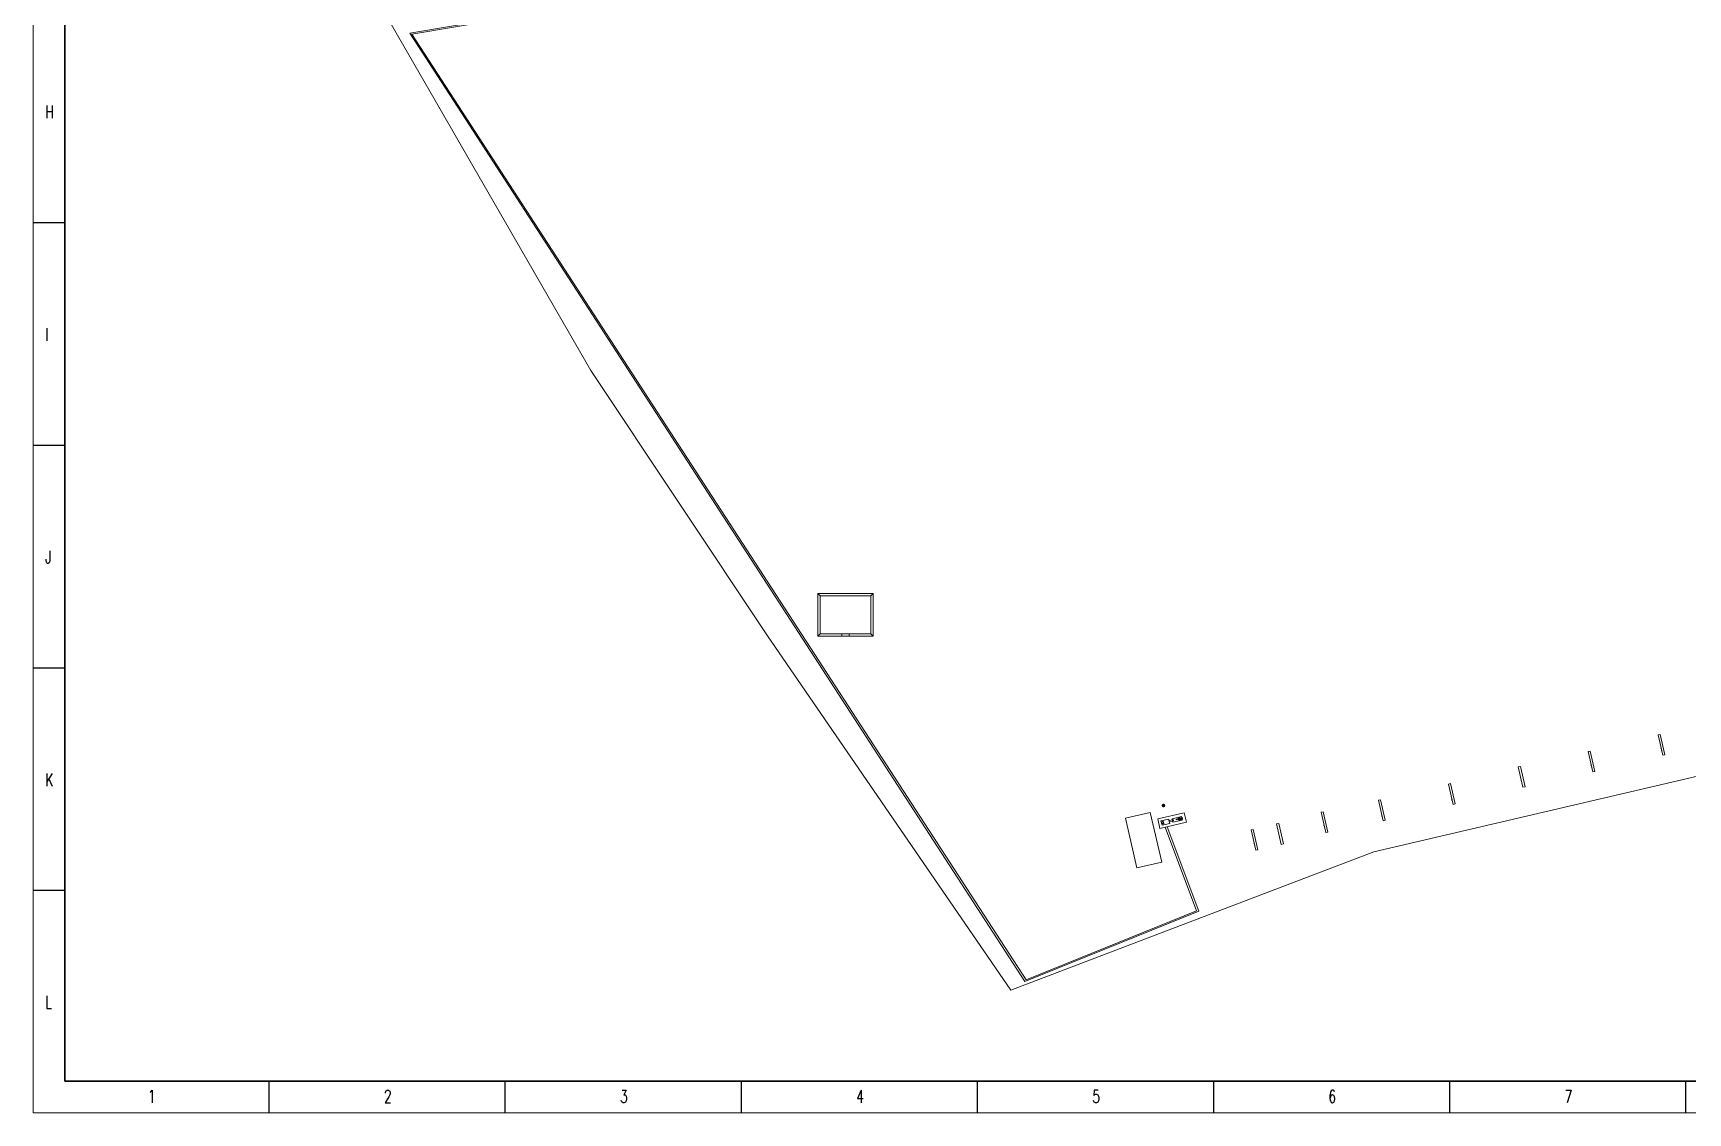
# Model space of a CAD drawing. Header units: inches. Extents: x -430764 to 624329, y 7374 to 217374.
# Drawn here: x -430764 to -300668, y 7374 to 92266 of the extents above; entities that cross this region are included whole.
import ezdxf

# ---------------------------------------------------------------- set-up
doc = ezdxf.new("R2010")
doc.units = ezdxf.units.IN
doc.header["$MEASUREMENT"] = 0
doc.linetypes.add('CABLETRAYLAYOUT-EMBED 2_DWG$0$HIDDEN2', pattern=[0.1875, 0.125, -0.0625])
for name, color, linetype, lineweight in [('Buildings', 7, 'Continuous', 5), ('Cable Trench', 7, 'Continuous', 13), ('CABLETRAYLAYOUT-EMBED 2_DWG$0$DwgTemplate', 7, 'Continuous', 9)]:
    doc.layers.add(name, color=color, linetype=linetype, lineweight=lineweight)
doc.styles.add('TEG BORDER', font='txt_qlt.shx', dxfattribs={"width": 0.7, "bigfont": 'hztxt.shx'})

# ---------------------------------------------------------------- blocks, each defined once
blk = doc.blocks.new('TEG BORDER A2')
at = {"linetype": 'Continuous'}
for p, q in [((5, 415), (5, 5)), ((5, 5), (489, 5))]:
    blk.add_line(p, q, dxfattribs=at)
for p, q in [((0, 140), (5, 140)), ((0, 105), (5, 105)), ((0, 70), (5, 70)), ((0, 35), (5, 35)), ((37.12, 0), (37.12, 5)), ((74.25, 0), (74.25, 5)), ((111.38, 0), (111.38, 5)), ((148.5, 0), (148.5, 5)), ((185.63, 0), (185.63, 5)), ((222.75, 0), (222.75, 5)), ((259.88, 0), (259.88, 5))]:
    blk.add_line(p, q)
at = {"color": 5, "lineweight": 15}
blk.add_lwpolyline([(0, 420), (594, 420), (594, 0), (0, 0)], close=True, dxfattribs=at)
blk.add_lwpolyline([(5, 415), (589, 415), (589, 5), (5, 5)], close=True)
at = {"char_height": 2, "width": 2, "style": 'TEG BORDER'}
for s, insert, attachment_point in [('H', (1.91, 158.39), 1), ('I', (1.91, 123.39), 1), ('J', (1.91, 88.39), 1), ('K', (1.91, 53.39), 1), ('L', (1.91, 18.39), 1), ('1', (18.05, 1.59), 7), ('2', (55.17, 1.59), 7), ('3', (92.3, 1.59), 7), ('4', (129.42, 1.59), 7), ('5', (166.55, 1.59), 7), ('6', (203.67, 1.59), 7), ('7', (240.8, 1.59), 7)]:
    blk.add_mtext(s, dxfattribs=dict(at, insert=insert, attachment_point=attachment_point))

msp = doc.modelspace()

# ---------------------------------------------------------------- linework, layer by layer
at = {"layer": 'Buildings', "color": 5, "linetype": 'CABLETRAYLAYOUT-EMBED 2_DWG$0$HIDDEN2'}
for p, q in [((-369070, 48203), (-364720, 48203)), ((-369070, 48203), (-369070, 44853)), ((-364720, 44853), (-364720, 48203)), ((-368895, 48028), (-364895, 48028)), ((-368895, 45028), (-368895, 48028)), ((-364895, 48028), (-368895, 48028)), ((-368895, 48028), (-368895, 45028)), ((-364895, 48028), (-364895, 45028)), ((-364895, 45028), (-364895, 48028)), ((-369070, 44853), (-364720, 44853)), ((-364895, 45028), (-368895, 45028)), ((-368895, 45028), (-364895, 45028)), ((-367195, 45028), (-366595, 45028)), ((-367195, 44853), (-367195, 45028)), ((-366595, 45028), (-367195, 45028)), ((-367195, 45028), (-367195, 44853)), ((-367195, 44853), (-366595, 44853)), ((-366595, 44853), (-367195, 44853)), ((-366595, 45028), (-366595, 44853)), ((-366595, 45028), (-366595, 44853))]:
    msp.add_line(p, q, dxfattribs=at)
at = {"layer": 'Buildings', "color": 5, "linetype": 'Continuous'}
for p, q in [((-369070, 48203), (-369070, 44853)), ((-364720, 48203), (-369070, 48203)), ((-364720, 44853), (-364720, 48203)), ((-364895, 48028), (-368895, 48028)), ((-368895, 45028), (-368895, 48028)), ((-364895, 48028), (-364895, 45028)), ((-369070, 44853), (-364720, 44853)), ((-364895, 45028), (-368895, 45028))]:
    msp.add_line(p, q, dxfattribs=at)
at = {"layer": 'Cable Trench', "color": 6, "linetype": 'Continuous'}
for p, q in [((-374871, 96700), (-401152, 92249)), ((-401000, 92183), (-374740, 96607)), ((-401152, 92249), (-352803, 17698)), ((-352697, 17839), (-401000, 92183)), ((-341775, 29833), (-339300, 23269)), ((-339110, 23234), (-341618, 29869)), ((-352803, 17698), (-339110, 23234)), ((-339300, 23269), (-352697, 17839))]:
    msp.add_line(p, q, dxfattribs=at)
at = {"layer": 'CABLETRAYLAYOUT-EMBED 2_DWG$0$DwgTemplate', "color": 252, "linetype": 'Continuous'}
for p, q in [((-386907, 65728), (-404754, 96714)), ((-373023, 44872), (-386907, 65728)), ((-224423, 51507), (-325366, 27907)), ((-353895, 17028), (-373023, 44872)), ((-303002, 37099), (-302841, 37136)), ((-302634, 35495), (-303002, 37099)), ((-302473, 35531), (-302841, 37136)), ((-308502, 35787), (-308341, 35824)), ((-308134, 34182), (-308502, 35787)), ((-307973, 34219), (-308341, 35824)), ((-302761, 36046), (-302792, 36039)), ((-302792, 36039), (-302789, 36029)), ((-302789, 36029), (-302758, 36036)), ((-302718, 35860), (-302749, 35853)), ((-302749, 35853), (-302747, 35843)), ((-302747, 35843), (-302716, 35850)), ((-302473, 35531), (-302634, 35495)), ((-314002, 34575), (-313841, 34612)), ((-313634, 32970), (-314002, 34575)), ((-313473, 33007), (-313841, 34612)), ((-308261, 34734), (-308292, 34727)), ((-308292, 34727), (-308289, 34717)), ((-308289, 34717), (-308258, 34724)), ((-308218, 34548), (-308249, 34540)), ((-308249, 34540), (-308247, 34531)), ((-308247, 34531), (-308216, 34538)), ((-307973, 34219), (-308134, 34182)), ((-319502, 33229), (-319341, 33266)), ((-319134, 31625), (-319502, 33229)), ((-318973, 31662), (-319341, 33266)), ((-313761, 33522), (-313792, 33514)), ((-313792, 33514), (-313789, 33505)), ((-313789, 33505), (-313758, 33512)), ((-313718, 33335), (-313749, 33328)), ((-313749, 33328), (-313747, 33318)), ((-313747, 33318), (-313716, 33325)), ((-313473, 33007), (-313634, 32970)), ((-341986, 31602), (-341804, 31602)), ((-341986, 31602), (-341804, 31602)), ((-341986, 31602), (-341986, 31582)), ((-341986, 31602), (-341986, 31582)), ((-341986, 31582), (-341986, 31602)), ((-341986, 31582), (-341986, 31602)), ((-341804, 31602), (-341986, 31602)), ((-341804, 31602), (-341986, 31602)), ((-341804, 31582), (-341986, 31582)), ((-341804, 31582), (-341986, 31582)), ((-341986, 31582), (-341804, 31582)), ((-341986, 31582), (-341804, 31582)), ((-341815, 31582), (-341975, 31582)), ((-341815, 31582), (-341975, 31582)), ((-341975, 31582), (-341975, 31475)), ((-341975, 31582), (-341975, 31475)), ((-341975, 31475), (-341975, 31582)), ((-341975, 31475), (-341975, 31582)), ((-341975, 31582), (-341815, 31582)), ((-341975, 31582), (-341815, 31582)), ((-341815, 31475), (-341975, 31475)), ((-341815, 31475), (-341975, 31475)), ((-341975, 31475), (-341815, 31475)), ((-341975, 31475), (-341815, 31475)), ((-341955, 31622), (-341915, 31622)), ((-341915, 31622), (-341955, 31622)), ((-341955, 31622), (-341915, 31622)), ((-341915, 31622), (-341955, 31622)), ((-341955, 31622), (-341955, 31602)), ((-341915, 31602), (-341955, 31602)), ((-341955, 31602), (-341915, 31602)), ((-341935, 31605), (-341855, 31605)), ((-341935, 31605), (-341855, 31605)), ((-341935, 31602), (-341935, 31605)), ((-341935, 31602), (-341935, 31605)), ((-341855, 31605), (-341935, 31605)), ((-341855, 31605), (-341935, 31605)), ((-341855, 31605), (-341935, 31605)), ((-341855, 31605), (-341935, 31605)), ((-341935, 31602), (-341935, 31605)), ((-341935, 31602), (-341935, 31605)), ((-341935, 31605), (-341935, 31602)), ((-341935, 31605), (-341935, 31602)), ((-341935, 31605), (-341935, 31602)), ((-341935, 31605), (-341935, 31602)), ((-341935, 31605), (-341855, 31605)), ((-341935, 31605), (-341855, 31605)), ((-341935, 31602), (-341855, 31602)), ((-341935, 31602), (-341855, 31602)), ((-341855, 31602), (-341935, 31602)), ((-341855, 31602), (-341935, 31602)), ((-341935, 31602), (-341855, 31602)), ((-341935, 31602), (-341855, 31602)), ((-341855, 31602), (-341935, 31602)), ((-341855, 31602), (-341935, 31602)), ((-341930, 31605), (-341930, 31605)), ((-341930, 31605), (-341930, 31604)), ((-341930, 31605), (-341930, 31605)), ((-341930, 31605), (-341930, 31604)), ((-341895, 31605), (-341930, 31605)), ((-341895, 31605), (-341930, 31605)), ((-341929, 31605), (-341930, 31605)), ((-341929, 31605), (-341930, 31605)), ((-341930, 31604), (-341929, 31604)), ((-341930, 31604), (-341929, 31604)), ((-341930, 31604), (-341895, 31604)), ((-341895, 31604), (-341930, 31604)), ((-341929, 31604), (-341929, 31605)), ((-341929, 31605), (-341929, 31605)), ((-341929, 31604), (-341929, 31605)), ((-341929, 31605), (-341929, 31605)), ((-341929, 31605), (-341894, 31605)), ((-341894, 31605), (-341929, 31605)), ((-341894, 31604), (-341929, 31604)), ((-341894, 31604), (-341929, 31604)), ((-341925, 31647), (-341865, 31647)), ((-341865, 31647), (-341925, 31647)), ((-341925, 31647), (-341865, 31647)), ((-341865, 31647), (-341925, 31647)), ((-341925, 31647), (-341925, 31622)), ((-341925, 31622), (-341925, 31602)), ((-341865, 31602), (-341925, 31602)), ((-341925, 31602), (-341865, 31602)), ((-341915, 31622), (-341915, 31605)), ((-341915, 31605), (-341915, 31602)), ((-341895, 31604), (-341895, 31605)), ((-341895, 31604), (-341895, 31605)), ((-341895, 31605), (-341894, 31605)), ((-341895, 31605), (-341894, 31605)), ((-341894, 31604), (-341895, 31604)), ((-341894, 31604), (-341895, 31604)), ((-341894, 31605), (-341894, 31605)), ((-341894, 31605), (-341894, 31604)), ((-341894, 31605), (-341894, 31605)), ((-341894, 31605), (-341894, 31604)), ((-341875, 31622), (-341835, 31622)), ((-341835, 31622), (-341875, 31622)), ((-341875, 31622), (-341835, 31622)), ((-341835, 31622), (-341875, 31622)), ((-341875, 31622), (-341875, 31605)), ((-341875, 31605), (-341875, 31602)), ((-341835, 31602), (-341875, 31602)), ((-341875, 31602), (-341835, 31602)), ((-341865, 31647), (-341865, 31622)), ((-341865, 31622), (-341865, 31602)), ((-341855, 31605), (-341855, 31602)), ((-341855, 31605), (-341855, 31602)), ((-341855, 31605), (-341855, 31602)), ((-341855, 31605), (-341855, 31602)), ((-341855, 31602), (-341855, 31605)), ((-341855, 31602), (-341855, 31605)), ((-341855, 31602), (-341855, 31605)), ((-341855, 31602), (-341855, 31605)), ((-341835, 31622), (-341835, 31602)), ((-341815, 31475), (-341815, 31582)), ((-341815, 31475), (-341815, 31582)), ((-341815, 31582), (-341815, 31475)), ((-341815, 31582), (-341815, 31475)), ((-341804, 31602), (-341804, 31582)), ((-341804, 31602), (-341804, 31582)), ((-341804, 31582), (-341804, 31602)), ((-341804, 31582), (-341804, 31602)), ((-325002, 31951), (-324841, 31987)), ((-324634, 30346), (-325002, 31951)), ((-324473, 30383), (-324841, 31987)), ((-319261, 32176), (-319292, 32169)), ((-319292, 32169), (-319289, 32159)), ((-319289, 32159), (-319258, 32166)), ((-319218, 31990), (-319249, 31983)), ((-319249, 31983), (-319247, 31973)), ((-319247, 31973), (-319216, 31980)), ((-318973, 31662), (-319134, 31625)), ((-344889, 30538), (-342941, 30991)), ((-342941, 30991), (-344889, 30538)), ((-342941, 30991), (-344889, 30538)), ((-342941, 30991), (-344889, 30538)), ((-343983, 26642), (-344889, 30538)), ((-343983, 26642), (-344889, 30538)), ((-344889, 30538), (-343983, 26642)), ((-344889, 30538), (-343983, 26642)), ((-342035, 27095), (-342941, 30991)), ((-342035, 27095), (-342941, 30991)), ((-342941, 30991), (-342035, 27095)), ((-342941, 30991), (-342035, 27095)), ((-342352, 30489), (-340263, 30975)), ((-342352, 30489), (-340263, 30975)), ((-340263, 30975), (-342352, 30489)), ((-340263, 30975), (-342352, 30489)), ((-342352, 30489), (-342178, 29739)), ((-342352, 30489), (-342178, 29739)), ((-342178, 29739), (-342352, 30489)), ((-342352, 30489), (-342178, 29739)), ((-340089, 30225), (-342178, 29739)), ((-340089, 30225), (-342178, 29739)), ((-342178, 29739), (-340089, 30225)), ((-342178, 29739), (-340089, 30225)), ((-342092, 30334), (-341467, 30479)), ((-342012, 29993), (-342092, 30334)), ((-342092, 30334), (-342012, 29993)), ((-342012, 29993), (-342092, 30334)), ((-342092, 30334), (-342012, 29993)), ((-341912, 30299), (-342058, 30265)), ((-342058, 30265), (-341912, 30299)), ((-342058, 30265), (-342013, 30070)), ((-342013, 30070), (-342058, 30265)), ((-342020, 30233), (-342058, 30265)), ((-342020, 30233), (-342058, 30265)), ((-342020, 30233), (-341903, 30260)), ((-341903, 30260), (-342020, 30233)), ((-341993, 30116), (-342020, 30233)), ((-342020, 30233), (-341993, 30116)), ((-342013, 30070), (-341993, 30116)), ((-342013, 30070), (-341993, 30116)), ((-342013, 30070), (-341867, 30104)), ((-341867, 30104), (-342013, 30070)), ((-342012, 29993), (-341388, 30138)), ((-341876, 30143), (-341993, 30116)), ((-341993, 30116), (-341876, 30143)), ((-341912, 30299), (-341903, 30260)), ((-341912, 30299), (-341903, 30260)), ((-341867, 30104), (-341912, 30299)), ((-341912, 30299), (-341867, 30104)), ((-341903, 30260), (-341876, 30143)), ((-341876, 30143), (-341903, 30260)), ((-341876, 30143), (-341867, 30104)), ((-341867, 30104), (-341876, 30143)), ((-341474, 30349), (-341439, 30358)), ((-341452, 30252), (-341474, 30349)), ((-341474, 30349), (-341452, 30252)), ((-341452, 30252), (-341474, 30349)), ((-341474, 30349), (-341452, 30252)), ((-341388, 30138), (-341467, 30479)), ((-341467, 30479), (-341388, 30138)), ((-341388, 30138), (-341467, 30479)), ((-341467, 30479), (-341388, 30138)), ((-341452, 30252), (-341416, 30260)), ((-341439, 30358), (-341205, 30412)), ((-341416, 30260), (-341183, 30315)), ((-341226, 30500), (-340490, 30671)), ((-341162, 30227), (-341226, 30500)), ((-341226, 30500), (-341162, 30227)), ((-341162, 30227), (-341226, 30500)), ((-341226, 30500), (-341162, 30227)), ((-341205, 30412), (-341133, 30429)), ((-341183, 30315), (-341111, 30331)), ((-341162, 30227), (-340427, 30398)), ((-341111, 30331), (-341133, 30429)), ((-341133, 30429), (-341111, 30331)), ((-341111, 30331), (-341133, 30429)), ((-341133, 30429), (-341111, 30331)), ((-340900, 30462), (-340465, 30564)), ((-340900, 30462), (-340465, 30564)), ((-340887, 30404), (-340900, 30462)), ((-340900, 30462), (-340887, 30404)), ((-340887, 30404), (-340900, 30462)), ((-340900, 30462), (-340887, 30404)), ((-340887, 30404), (-340452, 30505)), ((-340887, 30404), (-340452, 30505)), ((-340583, 30608), (-340729, 30574)), ((-340729, 30574), (-340583, 30608)), ((-340720, 30535), (-340729, 30574)), ((-340729, 30574), (-340720, 30535)), ((-340729, 30574), (-340684, 30379)), ((-340684, 30379), (-340729, 30574)), ((-340720, 30535), (-340603, 30562)), ((-340603, 30562), (-340720, 30535)), ((-340693, 30418), (-340720, 30535)), ((-340720, 30535), (-340693, 30418)), ((-340576, 30445), (-340693, 30418)), ((-340693, 30418), (-340576, 30445)), ((-340684, 30379), (-340693, 30418)), ((-340684, 30379), (-340693, 30418)), ((-340684, 30379), (-340538, 30413)), ((-340538, 30413), (-340684, 30379)), ((-340583, 30608), (-340603, 30562)), ((-340583, 30608), (-340603, 30562)), ((-340603, 30562), (-340576, 30445)), ((-340576, 30445), (-340603, 30562)), ((-340538, 30413), (-340583, 30608)), ((-340583, 30608), (-340538, 30413)), ((-340576, 30445), (-340538, 30413)), ((-340576, 30445), (-340538, 30413)), ((-340427, 30398), (-340490, 30671)), ((-340490, 30671), (-340427, 30398)), ((-340427, 30398), (-340490, 30671)), ((-340490, 30671), (-340427, 30398)), ((-340465, 30564), (-340430, 30572)), ((-340465, 30564), (-340430, 30572)), ((-340452, 30505), (-340417, 30513)), ((-340452, 30505), (-340417, 30513)), ((-340441, 30617), (-340424, 30621)), ((-340441, 30617), (-340424, 30621)), ((-340406, 30468), (-340441, 30617)), ((-340441, 30617), (-340406, 30468)), ((-340406, 30468), (-340441, 30617)), ((-340441, 30617), (-340406, 30468)), ((-340417, 30513), (-340430, 30572)), ((-340417, 30513), (-340430, 30572)), ((-340389, 30472), (-340424, 30621)), ((-340424, 30621), (-340389, 30472)), ((-340389, 30472), (-340424, 30621)), ((-340424, 30621), (-340389, 30472)), ((-340406, 30468), (-340389, 30472)), ((-340406, 30468), (-340389, 30472)), ((-340089, 30225), (-340263, 30975)), ((-340263, 30975), (-340089, 30225)), ((-340263, 30975), (-340089, 30225)), ((-340263, 30975), (-340089, 30225)), ((-333002, 30090), (-332841, 30127)), ((-332634, 28486), (-333002, 30090)), ((-332473, 28523), (-332841, 30127)), ((-329502, 31017), (-329341, 31054)), ((-329134, 29413), (-329502, 31017)), ((-328973, 29450), (-329341, 31054)), ((-329261, 29964), (-329292, 29957)), ((-329292, 29957), (-329289, 29947)), ((-329289, 29947), (-329258, 29954)), ((-324761, 30897), (-324792, 30890)), ((-324792, 30890), (-324789, 30880)), ((-324789, 30880), (-324758, 30887)), ((-324718, 30711), (-324749, 30704)), ((-324749, 30704), (-324747, 30694)), ((-324747, 30694), (-324716, 30701)), ((-324473, 30383), (-324634, 30346)), ((-335002, 29625), (-334841, 29662)), ((-334634, 28021), (-335002, 29625)), ((-334473, 28057), (-334841, 29662)), ((-332761, 29037), (-332792, 29030)), ((-332792, 29030), (-332789, 29020)), ((-332789, 29020), (-332758, 29027)), ((-332718, 28851), (-332749, 28844)), ((-332749, 28844), (-332747, 28834)), ((-332747, 28834), (-332716, 28841)), ((-329218, 29778), (-329249, 29771)), ((-329249, 29771), (-329247, 29761)), ((-329247, 29761), (-329216, 29768)), ((-328973, 29450), (-329134, 29413)), ((-325366, 27907), (-353895, 17028)), ((-334761, 28572), (-334792, 28565)), ((-334792, 28565), (-334789, 28555)), ((-334789, 28555), (-334758, 28562)), ((-334718, 28386), (-334749, 28379)), ((-334749, 28379), (-334747, 28369)), ((-334747, 28369), (-334716, 28376)), ((-334473, 28057), (-334634, 28021)), ((-332473, 28523), (-332634, 28486)), ((-342035, 27095), (-343983, 26642)), ((-342035, 27095), (-343983, 26642)), ((-343983, 26642), (-342035, 27095)), ((-342035, 27095), (-343983, 26642))]:
    msp.add_line(p, q, dxfattribs=at)
at = {"layer": 'CABLETRAYLAYOUT-EMBED 2_DWG$0$DwgTemplate', "color": 7, "linetype": 'Continuous'}
for p, q in [((-368895, 48028), (-369070, 48203)), ((-369070, 48203), (-368895, 48028)), ((-364720, 48203), (-364895, 48028)), ((-364895, 48028), (-364720, 48203)), ((-368895, 45028), (-369070, 44853)), ((-369070, 44853), (-368895, 45028)), ((-364720, 44853), (-364895, 45028)), ((-364895, 45028), (-364720, 44853))]:
    msp.add_line(p, q, dxfattribs=at)
at = {"layer": 'CABLETRAYLAYOUT-EMBED 2_DWG$0$DwgTemplate', "color": 252, "linetype": 'Continuous'}
for centre, radius in [((-341895, 31528), 30), ((-341895, 31528), 30), ((-341895, 31528), 30), ((-341895, 31528), 30), ((-341895, 31528), 25), ((-341895, 31528), 25), ((-341895, 31528), 25), ((-341895, 31528), 25), ((-341895, 31528), 15), ((-341895, 31528), 15), ((-341895, 31528), 15), ((-341895, 31528), 15), ((-340554, 30504), 76.2), ((-340554, 30504), 76.2), ((-340554, 30504), 76.2), ((-340554, 30504), 76.2), ((-340554, 30504), 30.2), ((-340554, 30504), 30.2), ((-340554, 30504), 30.2), ((-340554, 30504), 30.2)]:
    msp.add_circle(centre, radius, dxfattribs=at)
for start, end in [(146.60151, 180), (180, 33.39849), (146.60151, 180), (180, 33.39849), (137.59926, 146.60151), (137.59926, 146.60151), (123.39849, 137.59926), (123.39849, 137.59926), (120.92975, 123.39849), (120.92975, 123.39849), (105.97568, 120.92975), (105.97568, 120.92975), (74.02432, 105.97568), (74.02432, 105.97568), (59.07025, 74.02432), (59.07025, 74.02432), (56.60151, 59.07025), (56.60151, 59.07025), (42.40074, 56.60151), (42.40074, 56.60151), (33.39849, 42.40074), (33.39849, 42.40074)]:
    msp.add_arc((-341895, 31528), 109, start, end, dxfattribs=at)

# ---------------------------------------------------------------- block references
at = {"xscale": 500, "yscale": 500, "zscale": 500}
msp.add_blockref('TEG BORDER A2', (-430764, 7374), dxfattribs=at)

doc.saveas('drawing.dxf')
